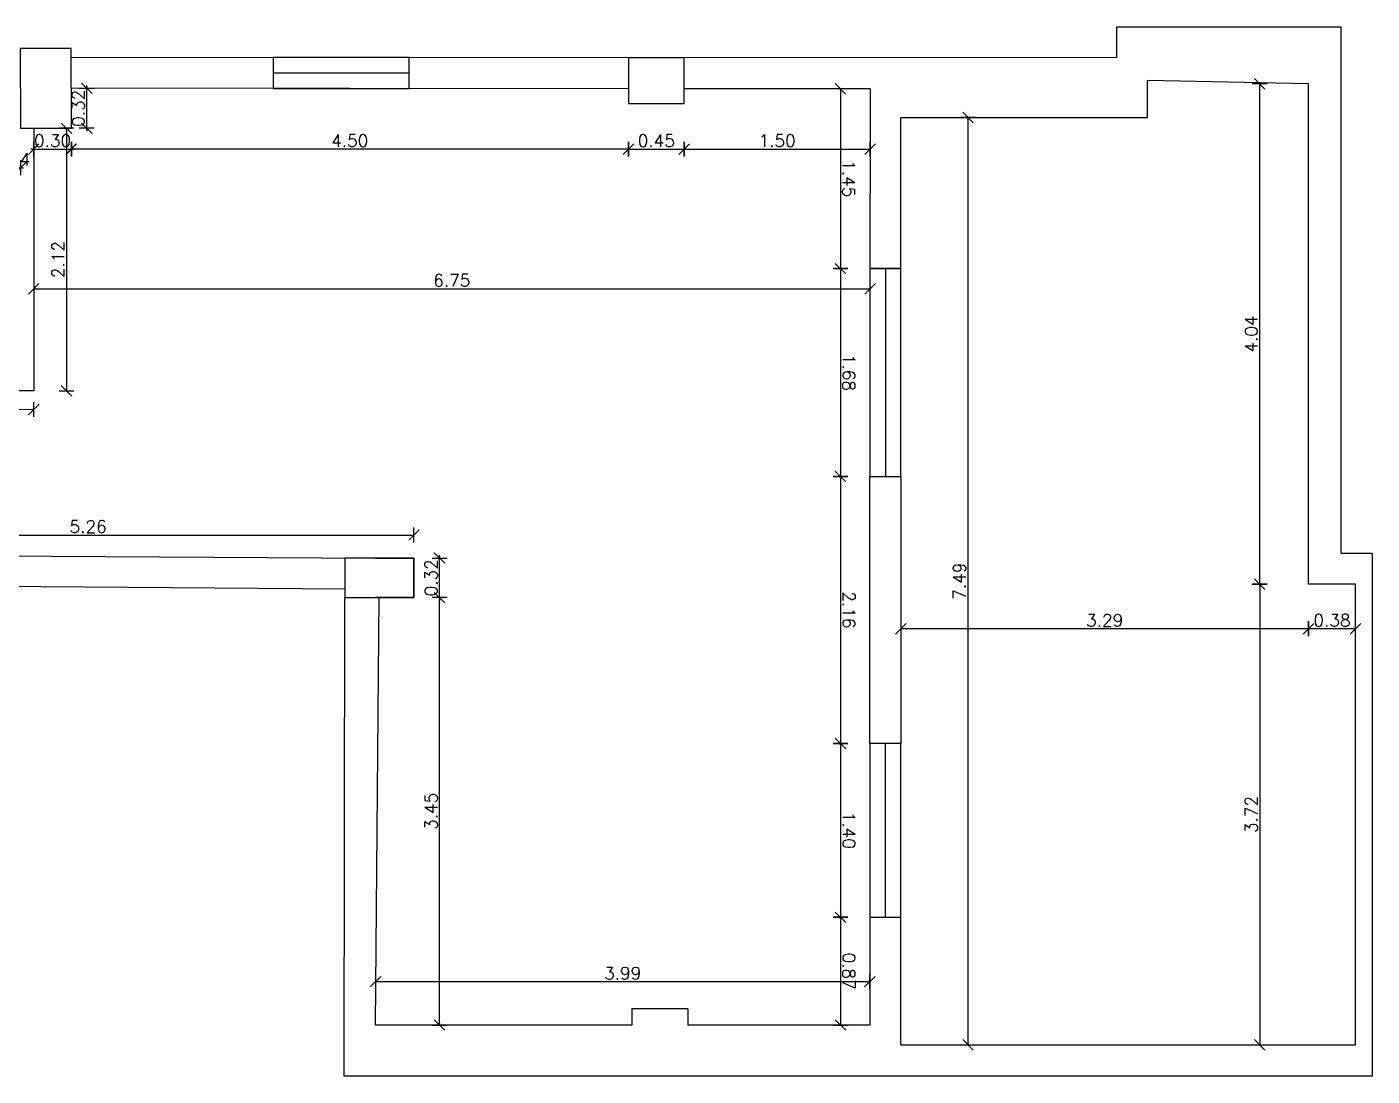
# Model space of a CAD drawing. Header units: metres. Extents: x -30 to 216, y -246 to -112.
# Drawn here: x 204.82 to 215.68, y -120.09 to -111.61 of the extents above; entities that cross this region are included whole.
import ezdxf

# ---------------------------------------------------------------- set-up
doc = ezdxf.new("R2010")
doc.units = ezdxf.units.M
doc.header["$LTSCALE"] = 0.4
doc.header["$MEASUREMENT"] = 0
for name, color, linetype in [('1wall', 1, 'Continuous'), ('_DIM', 2, 'Continuous'), ('Windows', 4, 'Continuous')]:
    doc.layers.add(name, color=color, linetype=linetype)
doc.styles.add('abd', font='romant.shx')
doc.dimstyles.new('Qasem', dxfattribs={"dimscale": 0.0002, "dimtxt": 500, "dimasz": 60, "dimexe": 0.2, "dimexo": 0.0325, "dimgap": 90, "dimtad": 1, "dimtxsty": 'abd', "dimblk": 'SAM2', "dimcen": 90, "dimse1": 1, "dimse2": 1, "dimclrd": 256, "dimclre": 256, "dimclrt": 256, "dimazin": 3, "dimtfac": 0.782609, "dimtix": 1, "dimtmove": 1, "dimatfit": 0, "dimldrblk": 'SAM2', "dimfxl": 0.2})

# ---------------------------------------------------------------- blocks, each defined once
blk = doc.blocks.new('SAM2')
for p, q in [((3.54, 3.54), (-3.54, -3.54)), ((-1, 0), (0, 0)), ((0, -5), (0, 5))]:
    blk.add_line(p, q)
blk = doc.blocks.new('*D95')
at = {"layer": '_DIM', "lineweight": -2, "transparency": 16777216}
blk.add_line((204.89, -113.728), (211.617, -113.728), dxfattribs=at)
at = {"layer": 'Defpoints', "color": 0, "transparency": 16777216}
for p in [(211.629, -112.113), (204.878, -112.432), (211.629, -113.728)]:
    blk.add_point(p, dxfattribs=at)
at = {"layer": '_DIM', "lineweight": -2, "transparency": 16777216, "xscale": 0.012, "yscale": 0.012, "zscale": 0.012, "rotation": 180}
blk.add_blockref('SAM2', (204.878, -113.728), dxfattribs=at)
at = {"layer": '_DIM', "lineweight": -2, "transparency": 16777216, "xscale": 0.012, "yscale": 0.012, "zscale": 0.012}
blk.add_blockref('SAM2', (211.629, -113.728), dxfattribs=at)
at = {"layer": '_DIM', "transparency": 16777216, "insert": (208.253, -113.66), "char_height": 0.1, "attachment_point": 5, "style": 'abd'}
blk.add_mtext('\\A1;6.75', dxfattribs=at)
blk = doc.blocks.new('*D82')
at = {"layer": '_DIM', "lineweight": -2, "transparency": 16777216}
blk.add_line((205.142, -112.444), (205.142, -114.54), dxfattribs=at)
at = {"layer": 'Defpoints', "color": 0, "transparency": 16777216}
for p in [(204.878, -112.432), (204.878, -114.552), (205.142, -114.552)]:
    blk.add_point(p, dxfattribs=at)
at = {"layer": '_DIM', "lineweight": -2, "transparency": 16777216, "xscale": 0.012, "yscale": 0.012, "zscale": 0.012}
for p, rotation in [((205.142, -112.432), 90), ((205.142, -114.552), -90.00000000000001)]:
    blk.add_blockref('SAM2', p, dxfattribs=dict(at, rotation=rotation))
at = {"layer": '_DIM', "transparency": 16777216, "insert": (205.074, -113.492), "char_height": 0.1, "attachment_point": 5, "rotation": 90, "style": 'abd'}
blk.add_mtext('\\A1;2.12', dxfattribs=at)
blk = doc.blocks.new('*D88')
at = {"layer": '_DIM', "lineweight": -2, "transparency": 16777216}
for p, q in [((204.866, -112.6), (204.854, -112.6)), ((204.878, -112.6), (205.182, -112.6)), ((205.194, -112.6), (205.206, -112.6))]:
    blk.add_line(p, q, dxfattribs=at)
at = {"layer": 'Defpoints', "color": 0, "transparency": 16777216}
for p in [(204.878, -112.432), (205.182, -112.432), (205.182, -112.6)]:
    blk.add_point(p, dxfattribs=at)
at = {"layer": '_DIM', "lineweight": -2, "transparency": 16777216, "xscale": 0.012, "yscale": 0.012, "zscale": 0.012}
blk.add_blockref('SAM2', (204.878, -112.6), dxfattribs=at)
at = {"layer": '_DIM', "lineweight": -2, "transparency": 16777216, "xscale": 0.012, "yscale": 0.012, "zscale": 0.012, "rotation": 180}
blk.add_blockref('SAM2', (205.182, -112.6), dxfattribs=at)
at = {"layer": '_DIM', "transparency": 16777216, "insert": (205.03, -112.532), "char_height": 0.1, "attachment_point": 5, "style": 'abd'}
blk.add_mtext('\\A1;0.30', dxfattribs=at)
blk = doc.blocks.new('*D89')
at = {"layer": '_DIM', "lineweight": -2, "transparency": 16777216}
for p, q in [((205.306, -112.097), (205.306, -112.085)), ((205.306, -112.432), (205.306, -112.109)), ((205.306, -112.444), (205.306, -112.456))]:
    blk.add_line(p, q, dxfattribs=at)
at = {"layer": 'Defpoints', "color": 0, "transparency": 16777216}
for p in [(205.179, -112.109), (205.306, -112.109), (205.182, -112.432)]:
    blk.add_point(p, dxfattribs=at)
at = {"layer": '_DIM', "lineweight": -2, "transparency": 16777216, "xscale": 0.012, "yscale": 0.012, "zscale": 0.012}
for p, rotation in [((205.306, -112.109), -90.00000000000001), ((205.306, -112.432), 90)]:
    blk.add_blockref('SAM2', p, dxfattribs=dict(at, rotation=rotation))
at = {"layer": '_DIM', "transparency": 16777216, "insert": (205.238, -112.27), "char_height": 0.1, "attachment_point": 5, "rotation": 90, "style": 'abd'}
blk.add_mtext('\\A1;0.32', dxfattribs=at)
blk = doc.blocks.new('*D90')
at = {"layer": '_DIM', "lineweight": -2, "transparency": 16777216}
blk.add_line((209.667, -112.6), (205.191, -112.6), dxfattribs=at)
at = {"layer": 'Defpoints', "color": 0, "transparency": 16777216}
for p in [(205.179, -112.109), (209.679, -112.112), (205.179, -112.6)]:
    blk.add_point(p, dxfattribs=at)
at = {"layer": '_DIM', "lineweight": -2, "transparency": 16777216, "xscale": 0.012, "yscale": 0.012, "zscale": 0.012, "rotation": 180}
blk.add_blockref('SAM2', (205.179, -112.6), dxfattribs=at)
at = {"layer": '_DIM', "lineweight": -2, "transparency": 16777216, "xscale": 0.012, "yscale": 0.012, "zscale": 0.012}
blk.add_blockref('SAM2', (209.679, -112.6), dxfattribs=at)
at = {"layer": '_DIM', "transparency": 16777216, "insert": (207.429, -112.532), "char_height": 0.1, "attachment_point": 5, "style": 'abd'}
blk.add_mtext('\\A1;4.50', dxfattribs=at)
blk = doc.blocks.new('*D91')
at = {"layer": '_DIM', "lineweight": -2, "transparency": 16777216}
blk.add_line((209.691, -112.6), (210.117, -112.6), dxfattribs=at)
at = {"layer": 'Defpoints', "color": 0, "transparency": 16777216}
for p in [(209.679, -112.112), (210.129, -112.232), (210.129, -112.6)]:
    blk.add_point(p, dxfattribs=at)
at = {"layer": '_DIM', "lineweight": -2, "transparency": 16777216, "xscale": 0.012, "yscale": 0.012, "zscale": 0.012, "rotation": 180}
blk.add_blockref('SAM2', (209.679, -112.6), dxfattribs=at)
at = {"layer": '_DIM', "lineweight": -2, "transparency": 16777216, "xscale": 0.012, "yscale": 0.012, "zscale": 0.012}
blk.add_blockref('SAM2', (210.129, -112.6), dxfattribs=at)
at = {"layer": '_DIM', "transparency": 16777216, "insert": (209.904, -112.532), "char_height": 0.1, "attachment_point": 5, "style": 'abd'}
blk.add_mtext('\\A1;0.45', dxfattribs=at)
blk = doc.blocks.new('*D92')
at = {"layer": '_DIM', "lineweight": -2, "transparency": 16777216}
blk.add_line((210.141, -112.6), (211.617, -112.6), dxfattribs=at)
at = {"layer": 'Defpoints', "color": 0, "transparency": 16777216}
for p in [(211.629, -112.113), (210.129, -112.232), (211.629, -112.6)]:
    blk.add_point(p, dxfattribs=at)
at = {"layer": '_DIM', "lineweight": -2, "transparency": 16777216, "xscale": 0.012, "yscale": 0.012, "zscale": 0.012, "rotation": 180}
blk.add_blockref('SAM2', (210.129, -112.6), dxfattribs=at)
at = {"layer": '_DIM', "lineweight": -2, "transparency": 16777216, "xscale": 0.012, "yscale": 0.012, "zscale": 0.012}
blk.add_blockref('SAM2', (211.629, -112.6), dxfattribs=at)
at = {"layer": '_DIM', "transparency": 16777216, "insert": (210.879, -112.532), "char_height": 0.1, "attachment_point": 5, "style": 'abd'}
blk.add_mtext('\\A1;1.50', dxfattribs=at)
blk = doc.blocks.new('*D97')
at = {"layer": '_DIM', "lineweight": -2, "transparency": 16777216}
blk.add_line((211.615, -119.323), (207.649, -119.323), dxfattribs=at)
at = {"layer": 'Defpoints', "color": 0, "transparency": 16777216}
for p in [(207.637, -119.323), (207.637, -119.673), (211.627, -119.673)]:
    blk.add_point(p, dxfattribs=at)
at = {"layer": '_DIM', "lineweight": -2, "transparency": 16777216, "xscale": 0.012, "yscale": 0.012, "zscale": 0.012, "rotation": 180}
blk.add_blockref('SAM2', (207.637, -119.323), dxfattribs=at)
at = {"layer": '_DIM', "lineweight": -2, "transparency": 16777216, "xscale": 0.012, "yscale": 0.012, "zscale": 0.012}
blk.add_blockref('SAM2', (211.627, -119.323), dxfattribs=at)
at = {"layer": '_DIM', "transparency": 16777216, "insert": (209.632, -119.255), "char_height": 0.1, "attachment_point": 5, "style": 'abd'}
blk.add_mtext('\\A1;3.99', dxfattribs=at)
blk = doc.blocks.new('*D98')
at = {"layer": '_DIM', "lineweight": -2, "transparency": 16777216}
blk.add_line((208.154, -119.661), (208.154, -116.234), dxfattribs=at)
at = {"layer": 'Defpoints', "color": 0, "transparency": 16777216}
for p in [(207.667, -116.222), (208.154, -116.222), (207.637, -119.673)]:
    blk.add_point(p, dxfattribs=at)
at = {"layer": '_DIM', "lineweight": -2, "transparency": 16777216, "xscale": 0.012, "yscale": 0.012, "zscale": 0.012}
for p, rotation in [((208.154, -116.222), 90), ((208.154, -119.673), -90.00000000000001)]:
    blk.add_blockref('SAM2', p, dxfattribs=dict(at, rotation=rotation))
at = {"layer": '_DIM', "transparency": 16777216, "insert": (208.086, -117.947), "char_height": 0.1, "attachment_point": 5, "rotation": 90, "style": 'abd'}
blk.add_mtext('\\A1;3.45', dxfattribs=at)
blk = doc.blocks.new('*D99')
at = {"layer": '_DIM', "lineweight": -2, "transparency": 16777216}
for p, q in [((208.154, -115.89), (208.154, -115.878)), ((208.154, -116.222), (208.154, -115.902)), ((208.154, -116.234), (208.154, -116.246))]:
    blk.add_line(p, q, dxfattribs=at)
at = {"layer": 'Defpoints', "color": 0, "transparency": 16777216}
for p in [(207.947, -115.902), (208.154, -115.902), (207.667, -116.222)]:
    blk.add_point(p, dxfattribs=at)
at = {"layer": '_DIM', "lineweight": -2, "transparency": 16777216, "xscale": 0.012, "yscale": 0.012, "zscale": 0.012}
for p, rotation in [((208.154, -115.902), -90.00000000000001), ((208.154, -116.222), 90)]:
    blk.add_blockref('SAM2', p, dxfattribs=dict(at, rotation=rotation))
at = {"layer": '_DIM', "transparency": 16777216, "insert": (208.086, -116.062), "char_height": 0.1, "attachment_point": 5, "rotation": 90, "style": 'abd'}
blk.add_mtext('\\A1;0.32', dxfattribs=at)
blk = doc.blocks.new('*D100')
at = {"layer": '_DIM', "lineweight": -2, "transparency": 16777216}
blk.add_line((202.699, -115.716), (207.935, -115.716), dxfattribs=at)
at = {"layer": 'Defpoints', "color": 0, "transparency": 16777216}
for p in [(207.947, -115.716), (202.687, -115.873), (207.947, -115.902)]:
    blk.add_point(p, dxfattribs=at)
at = {"layer": '_DIM', "lineweight": -2, "transparency": 16777216, "xscale": 0.012, "yscale": 0.012, "zscale": 0.012, "rotation": 180}
blk.add_blockref('SAM2', (202.687, -115.716), dxfattribs=at)
at = {"layer": '_DIM', "lineweight": -2, "transparency": 16777216, "xscale": 0.012, "yscale": 0.012, "zscale": 0.012}
blk.add_blockref('SAM2', (207.947, -115.716), dxfattribs=at)
at = {"layer": '_DIM', "transparency": 16777216, "insert": (205.317, -115.648), "char_height": 0.1, "attachment_point": 5, "style": 'abd'}
blk.add_mtext('\\A1;5.26', dxfattribs=at)
blk = doc.blocks.new('*D85')
at = {"layer": '_DIM', "lineweight": -2, "transparency": 16777216}
blk.add_line((204.867, -114.703), (203.675, -114.709), dxfattribs=at)
at = {"layer": 'Defpoints', "color": 0, "transparency": 16777216}
for p in [(204.878, -114.552), (203.662, -114.558), (203.663, -114.709)]:
    blk.add_point(p, dxfattribs=at)
at = {"layer": '_DIM', "lineweight": -2, "transparency": 16777216, "xscale": 0.012, "yscale": 0.012, "zscale": 0.012}
for p, rotation in [((203.663, -114.709), -179.71067355582213), ((204.879, -114.703), 0.2893264441779042)]:
    blk.add_blockref('SAM2', p, dxfattribs=dict(at, rotation=rotation))
at = {"layer": '_DIM', "transparency": 16777216, "insert": (204.27, -114.638), "char_height": 0.1, "attachment_point": 5, "rotation": 0.2893, "style": 'abd'}
blk.add_mtext('\\A1;1.22', dxfattribs=at)
blk = doc.blocks.new('*D109')
at = {"layer": '_DIM', "lineweight": -2, "transparency": 16777216}
blk.add_line((214.774, -116.101), (214.774, -112.085), dxfattribs=at)
at = {"layer": 'Defpoints', "color": 0, "transparency": 16777216}
for p in [(214.774, -112.073), (215.168, -112.073), (215.168, -116.113)]:
    blk.add_point(p, dxfattribs=at)
at = {"layer": '_DIM', "lineweight": -2, "transparency": 16777216, "xscale": 0.012, "yscale": 0.012, "zscale": 0.012}
for p, rotation in [((214.774, -112.073), 90), ((214.774, -116.113), -90.00000000000001)]:
    blk.add_blockref('SAM2', p, dxfattribs=dict(at, rotation=rotation))
at = {"layer": '_DIM', "transparency": 16777216, "insert": (214.706, -114.093), "char_height": 0.1, "attachment_point": 5, "rotation": 90, "style": 'abd'}
blk.add_mtext('\\A1;4.04', dxfattribs=at)
blk = doc.blocks.new('*D102')
at = {"layer": '_DIM', "lineweight": -2, "transparency": 16777216}
blk.add_line((214.774, -116.125), (214.774, -119.821), dxfattribs=at)
at = {"layer": 'Defpoints', "color": 0, "transparency": 16777216}
for p in [(215.168, -116.113), (214.774, -119.833), (215.547, -119.833)]:
    blk.add_point(p, dxfattribs=at)
at = {"layer": '_DIM', "lineweight": -2, "transparency": 16777216, "xscale": 0.012, "yscale": 0.012, "zscale": 0.012}
for p, rotation in [((214.774, -116.113), 90), ((214.774, -119.833), -90.00000000000001)]:
    blk.add_blockref('SAM2', p, dxfattribs=dict(at, rotation=rotation))
at = {"layer": '_DIM', "transparency": 16777216, "insert": (214.706, -117.973), "char_height": 0.1, "attachment_point": 5, "rotation": 90, "style": 'abd'}
blk.add_mtext('\\A1;3.72', dxfattribs=at)
blk = doc.blocks.new('*D103')
at = {"layer": '_DIM', "lineweight": -2, "transparency": 16777216}
blk.add_line((215.536, -116.473), (215.18, -116.473), dxfattribs=at)
at = {"layer": 'Defpoints', "color": 0, "transparency": 16777216}
for p in [(215.168, -116.113), (215.548, -116.113), (215.168, -116.473)]:
    blk.add_point(p, dxfattribs=at)
at = {"layer": '_DIM', "lineweight": -2, "transparency": 16777216, "xscale": 0.012, "yscale": 0.012, "zscale": 0.012, "rotation": 180}
blk.add_blockref('SAM2', (215.168, -116.473), dxfattribs=at)
at = {"layer": '_DIM', "lineweight": -2, "transparency": 16777216, "xscale": 0.012, "yscale": 0.012, "zscale": 0.012}
blk.add_blockref('SAM2', (215.548, -116.473), dxfattribs=at)
at = {"layer": '_DIM', "transparency": 16777216, "insert": (215.358, -116.405), "char_height": 0.1, "attachment_point": 5, "style": 'abd'}
blk.add_mtext('\\A1;0.38', dxfattribs=at)
blk = doc.blocks.new('*D104')
at = {"layer": '_DIM', "lineweight": -2, "transparency": 16777216}
blk.add_line((215.156, -116.473), (211.89, -116.473), dxfattribs=at)
at = {"layer": 'Defpoints', "color": 0, "transparency": 16777216}
for p in [(211.878, -115.243), (215.168, -116.113), (211.878, -116.473)]:
    blk.add_point(p, dxfattribs=at)
at = {"layer": '_DIM', "lineweight": -2, "transparency": 16777216, "xscale": 0.012, "yscale": 0.012, "zscale": 0.012, "rotation": 180}
blk.add_blockref('SAM2', (211.878, -116.473), dxfattribs=at)
at = {"layer": '_DIM', "lineweight": -2, "transparency": 16777216, "xscale": 0.012, "yscale": 0.012, "zscale": 0.012}
blk.add_blockref('SAM2', (215.168, -116.473), dxfattribs=at)
at = {"layer": '_DIM', "transparency": 16777216, "insert": (213.523, -116.405), "char_height": 0.1, "attachment_point": 5, "style": 'abd'}
blk.add_mtext('\\A1;3.29', dxfattribs=at)
blk = doc.blocks.new('*D105')
at = {"layer": '_DIM', "lineweight": -2, "transparency": 16777216}
blk.add_line((212.419, -112.357), (212.419, -119.821), dxfattribs=at)
at = {"layer": 'Defpoints', "color": 0, "transparency": 16777216}
for p in [(211.878, -112.345), (211.878, -119.833), (212.419, -119.833)]:
    blk.add_point(p, dxfattribs=at)
at = {"layer": '_DIM', "lineweight": -2, "transparency": 16777216, "xscale": 0.012, "yscale": 0.012, "zscale": 0.012}
for p, rotation in [((212.419, -112.345), 90), ((212.419, -119.833), -90.00000000000001)]:
    blk.add_blockref('SAM2', p, dxfattribs=dict(at, rotation=rotation))
at = {"layer": '_DIM', "transparency": 16777216, "insert": (212.351, -116.089), "char_height": 0.1, "attachment_point": 5, "rotation": 90, "style": 'abd'}
blk.add_mtext('\\A1;7.49', dxfattribs=at)
blk = doc.blocks.new('*D73')
at = {"layer": '_DIM', "lineweight": -2, "transparency": 16777216}
for p, q in [((204.619, -112.75), (204.607, -112.75)), ((204.631, -112.75), (204.772, -112.75)), ((204.784, -112.75), (204.796, -112.75))]:
    blk.add_line(p, q, dxfattribs=at)
at = {"layer": 'Defpoints', "color": 0, "transparency": 16777216}
for p in [(204.631, -112.428), (204.772, -112.432), (204.772, -112.75)]:
    blk.add_point(p, dxfattribs=at)
at = {"layer": '_DIM', "lineweight": -2, "transparency": 16777216, "xscale": 0.012, "yscale": 0.012, "zscale": 0.012}
blk.add_blockref('SAM2', (204.631, -112.75), dxfattribs=at)
at = {"layer": '_DIM', "lineweight": -2, "transparency": 16777216, "xscale": 0.012, "yscale": 0.012, "zscale": 0.012, "rotation": 180}
blk.add_blockref('SAM2', (204.772, -112.75), dxfattribs=at)
at = {"layer": '_DIM', "transparency": 16777216, "insert": (204.701, -112.682), "char_height": 0.1, "attachment_point": 5, "style": 'abd'}
blk.add_mtext('\\A1;0.14', dxfattribs=at)
blk = doc.blocks.new('*D65')
at = {"layer": '_DIM', "lineweight": -2, "transparency": 16777216}
blk.add_line((211.389, -112.125), (211.39, -113.553), dxfattribs=at)
at = {"layer": 'Defpoints', "color": 0, "transparency": 16777216}
for p in [(211.629, -112.113), (211.39, -113.565), (211.629, -113.565)]:
    blk.add_point(p, dxfattribs=at)
at = {"layer": '_DIM', "lineweight": -2, "transparency": 16777216, "xscale": 0.012, "yscale": 0.012, "zscale": 0.012}
for p, rotation in [((211.389, -112.113), 90.01133480517777), ((211.39, -113.565), -89.9886651948222)]:
    blk.add_blockref('SAM2', p, dxfattribs=dict(at, rotation=rotation))
at = {"layer": '_DIM', "transparency": 16777216, "insert": (211.457, -112.839), "char_height": 0.1, "attachment_point": 5, "rotation": 270.0113, "style": 'abd'}
blk.add_mtext('\\A1;1.45', dxfattribs=at)
blk = doc.blocks.new('*D66')
at = {"layer": '_DIM', "lineweight": -2, "transparency": 16777216}
blk.add_line((211.39, -113.577), (211.39, -115.231), dxfattribs=at)
at = {"layer": 'Defpoints', "color": 0, "transparency": 16777216}
for p in [(211.629, -113.565), (211.39, -115.243), (211.628, -115.243)]:
    blk.add_point(p, dxfattribs=at)
at = {"layer": '_DIM', "lineweight": -2, "transparency": 16777216, "xscale": 0.012, "yscale": 0.012, "zscale": 0.012}
for p, rotation in [((211.39, -113.565), 90.00972668907295), ((211.39, -115.243), -89.99027331092705)]:
    blk.add_blockref('SAM2', p, dxfattribs=dict(at, rotation=rotation))
at = {"layer": '_DIM', "transparency": 16777216, "insert": (211.458, -114.404), "char_height": 0.1, "attachment_point": 5, "rotation": 270.0097, "style": 'abd'}
blk.add_mtext('\\A1;1.68', dxfattribs=at)
blk = doc.blocks.new('*D67')
at = {"layer": '_DIM', "lineweight": -2, "transparency": 16777216}
blk.add_line((211.39, -115.255), (211.39, -117.387), dxfattribs=at)
at = {"layer": 'Defpoints', "color": 0, "transparency": 16777216}
for p in [(211.628, -115.243), (211.39, -117.399), (211.662, -117.399)]:
    blk.add_point(p, dxfattribs=at)
at = {"layer": '_DIM', "lineweight": -2, "transparency": 16777216, "xscale": 0.012, "yscale": 0.012, "zscale": 0.012}
for p, rotation in [((211.39, -115.243), 90.00972668907295), ((211.39, -117.399), -89.99027331092705)]:
    blk.add_blockref('SAM2', p, dxfattribs=dict(at, rotation=rotation))
at = {"layer": '_DIM', "transparency": 16777216, "insert": (211.458, -116.321), "char_height": 0.1, "attachment_point": 5, "rotation": 270.0097, "style": 'abd'}
blk.add_mtext('\\A1;2.16', dxfattribs=at)
blk = doc.blocks.new('*D39')
at = {"layer": '_DIM', "lineweight": -2, "transparency": 16777216}
blk.add_line((211.39, -117.411), (211.39, -118.791), dxfattribs=at)
at = {"layer": 'Defpoints', "color": 0, "transparency": 16777216}
for p in [(211.696, -117.399), (211.39, -118.803), (211.627, -118.803)]:
    blk.add_point(p, dxfattribs=at)
at = {"layer": '_DIM', "lineweight": -2, "transparency": 16777216, "xscale": 0.012, "yscale": 0.012, "zscale": 0.012}
for p, rotation in [((211.39, -117.399), 90.00972668907295), ((211.39, -118.803), -89.99027331092705)]:
    blk.add_blockref('SAM2', p, dxfattribs=dict(at, rotation=rotation))
at = {"layer": '_DIM', "transparency": 16777216, "insert": (211.458, -118.101), "char_height": 0.1, "attachment_point": 5, "rotation": 270.0097, "style": 'abd'}
blk.add_mtext('\\A1;1.40', dxfattribs=at)
blk = doc.blocks.new('*D40')
at = {"layer": '_DIM', "lineweight": -2, "transparency": 16777216}
blk.add_line((211.39, -118.815), (211.391, -119.661), dxfattribs=at)
at = {"layer": 'Defpoints', "color": 0, "transparency": 16777216}
for p in [(211.627, -118.803), (211.391, -119.673), (211.627, -119.673)]:
    blk.add_point(p, dxfattribs=at)
at = {"layer": '_DIM', "lineweight": -2, "transparency": 16777216, "xscale": 0.012, "yscale": 0.012, "zscale": 0.012}
for p, rotation in [((211.39, -118.803), 90.00972668907295), ((211.391, -119.673), -89.99027331092705)]:
    blk.add_blockref('SAM2', p, dxfattribs=dict(at, rotation=rotation))
at = {"layer": '_DIM', "transparency": 16777216, "insert": (211.458, -119.238), "char_height": 0.1, "attachment_point": 5, "rotation": 270.0097, "style": 'abd'}
blk.add_mtext('\\A1;0.87', dxfattribs=at)

msp = doc.modelspace()

# ---------------------------------------------------------------- linework, layer by layer
at = {"layer": '1wall'}
for p, q in [((213.62, -111.863), (213.62, -111.613)), ((213.62, -111.613), (215.178, -111.613)), ((215.178, -111.613), (215.428, -111.613)), ((215.428, -111.613), (215.428, -115.863)), ((213.62, -111.863), (205.179, -111.859)), ((215.168, -112.073), (213.868, -112.045)), ((213.868, -112.345), (213.868, -112.045)), ((209.679, -112.112), (205.179, -112.109)), ((211.629, -112.113), (210.129, -112.112)), ((211.629, -112.113), (211.628, -113.805)), ((215.168, -116.113), (215.168, -112.073)), ((211.878, -113.805), (211.878, -112.345)), ((211.878, -112.345), (213.868, -112.345)), ((204.878, -112.432), (204.878, -114.552)), ((211.628, -113.565), (211.878, -113.565)), ((204.878, -114.552), (204.709, -114.553)), ((202.687, -115.873), (207.637, -115.902)), ((207.637, -115.902), (207.947, -115.902)), ((207.947, -115.902), (207.947, -116.222)), ((215.428, -115.863), (215.681, -115.863)), ((215.681, -115.863), (215.681, -119.833)), ((202.783, -116.118), (207.39, -116.15)), ((215.548, -116.113), (215.168, -116.113)), ((215.547, -119.833), (215.548, -116.113)), ((207.384, -120.086), (207.39, -116.222)), ((207.637, -119.673), (207.667, -116.222)), ((207.947, -116.222), (207.637, -116.222)), ((211.627, -118.793), (211.627, -119.673)), ((211.877, -119.833), (211.877, -118.793)), ((207.638, -119.543), (207.637, -119.543)), ((209.707, -119.543), (209.707, -119.673)), ((210.157, -119.543), (209.707, -119.543)), ((210.157, -119.543), (210.157, -119.673)), ((209.707, -119.673), (207.637, -119.673)), ((211.627, -119.673), (210.157, -119.673)), ((211.877, -119.833), (215.547, -119.833)), ((215.681, -119.833), (215.681, -120.086)), ((207.634, -120.086), (207.384, -120.086)), ((211.877, -120.086), (207.634, -120.086)), ((215.681, -120.086), (211.877, -120.086))]:
    msp.add_line(p, q, dxfattribs=at)
for points in [[(204.772, -112.432), (205.182, -112.432), (205.179, -111.787), (204.769, -111.787)], [(209.679, -112.232), (210.129, -112.232), (210.129, -111.862), (209.679, -111.862)], [(211.627, -115.243), (211.877, -115.243), (211.877, -117.399), (211.627, -117.399)], [(207.947, -115.902), (207.39, -115.902), (207.39, -116.222), (207.947, -116.222)]]:
    msp.add_lwpolyline(points, close=True, dxfattribs=at)
at = {"layer": 'Windows'}
for p, q in [((206.81, -111.985), (207.909, -111.984)), ((211.753, -113.565), (211.753, -115.243)), ((211.752, -117.399), (211.752, -118.803))]:
    msp.add_line(p, q, dxfattribs=at)
at = {"layer": 'Windows', "ltscale": 0.01}
for points in [[(206.81, -112.11), (207.909, -112.11), (207.909, -111.86), (206.81, -111.86)], [(211.628, -113.565), (211.628, -115.243), (211.878, -115.243), (211.878, -113.565)], [(211.627, -117.399), (211.627, -118.803), (211.877, -118.803), (211.877, -117.399)]]:
    msp.add_lwpolyline(points, close=True, dxfattribs=at)

# ---------------------------------------------------------------- dimensions: what is measured, and where the dimension line sits
at = {"layer": '_DIM'}
for base, p1, p2, picture, middle in [((214.774, -112.073), (215.168, -116.113), (215.168, -112.073), '*D109', (214.706, -114.093)), ((205.306, -112.109), (205.182, -112.432), (205.179, -112.109), '*D89', (205.238, -112.27)), ((212.419, -119.833), (211.878, -112.345), (211.878, -119.833), '*D105', (212.351, -116.089)), ((205.142, -114.552), (204.878, -112.432), (204.878, -114.552), '*D82', (205.074, -113.492)), ((208.154, -115.902), (207.667, -116.222), (207.947, -115.902), '*D99', (208.086, -116.062)), ((214.774, -119.833), (215.168, -116.113), (215.547, -119.833), '*D102', (214.706, -117.973)), ((208.154, -116.222), (207.637, -119.673), (207.667, -116.222), '*D98', (208.086, -117.947))]:
    dim = msp.add_linear_dim(base=base, p1=p1, p2=p2, angle=90, dimstyle='Qasem', dxfattribs=at)
    dim.commit()
    dim.dimension.update_dxf_attribs({"geometry": picture, "text_midpoint": middle})
for base, p1, p2, picture, middle in [((211.629, -113.728), (204.878, -112.432), (211.629, -112.113), '*D95', (208.253, -113.66)), ((205.179, -112.6), (209.679, -112.112), (205.179, -112.109), '*D90', (207.429, -112.532)), ((210.129, -112.6), (209.679, -112.112), (210.129, -112.232), '*D91', (209.904, -112.532)), ((211.629, -112.6), (210.129, -112.232), (211.629, -112.113), '*D92', (210.879, -112.532)), ((205.182, -112.6), (204.878, -112.432), (205.182, -112.432), '*D88', (205.03, -112.532)), ((211.878, -116.473), (215.168, -116.113), (211.878, -115.243), '*D104', (213.523, -116.405)), ((207.947, -115.716), (202.687, -115.873), (207.947, -115.902), '*D100', (205.317, -115.648)), ((215.168, -116.473), (215.548, -116.113), (215.168, -116.113), '*D103', (215.358, -116.405)), ((207.637, -119.323), (211.627, -119.673), (207.637, -119.673), '*D97', (209.632, -119.255))]:
    dim = msp.add_linear_dim(base=base, p1=p1, p2=p2, dimstyle='Qasem', dxfattribs=at)
    dim.commit()
    dim.dimension.update_dxf_attribs({"geometry": picture, "text_midpoint": middle})
at = {"layer": '_DIM', "color": 5}
dim = msp.add_aligned_dim(p1=(211.629, -112.113), p2=(211.629, -113.565), distance=-0.24, dimstyle='Qasem', dxfattribs=at)
dim.commit()
dim.dimension.update_dxf_attribs({"geometry": '*D65', "text_midpoint": (211.457, -112.839)})
dim = msp.add_linear_dim(base=(204.772, -112.75), p1=(204.631, -112.428), p2=(204.772, -112.432), dimstyle='Qasem', dxfattribs=at)
dim.commit()
dim.dimension.update_dxf_attribs({"geometry": '*D73', "text_midpoint": (204.701, -112.682)})
for base, p1, p2, picture, middle in [((211.39, -115.243), (211.629, -113.565), (211.628, -115.243), '*D66', (211.458, -114.404)), ((211.39, -117.399), (211.628, -115.243), (211.662, -117.399), '*D67', (211.458, -116.321)), ((211.39, -118.803), (211.696, -117.399), (211.627, -118.803), '*D39', (211.458, -118.101)), ((211.391, -119.673), (211.627, -118.803), (211.627, -119.673), '*D40', (211.458, -119.238))]:
    dim = msp.add_linear_dim(base=base, p1=p1, p2=p2, angle=90.0097, dimstyle='Qasem', dxfattribs=at)
    dim.commit()
    dim.dimension.update_dxf_attribs({"geometry": picture, "text_midpoint": middle})
at = {"layer": '_DIM'}
dim = msp.add_aligned_dim(p1=(204.878, -114.552), p2=(203.662, -114.558), distance=0.151, dimstyle='Qasem', dxfattribs=at)
dim.commit()
dim.dimension.update_dxf_attribs({"geometry": '*D85', "text_midpoint": (204.27, -114.638)})

doc.saveas('drawing.dxf')
